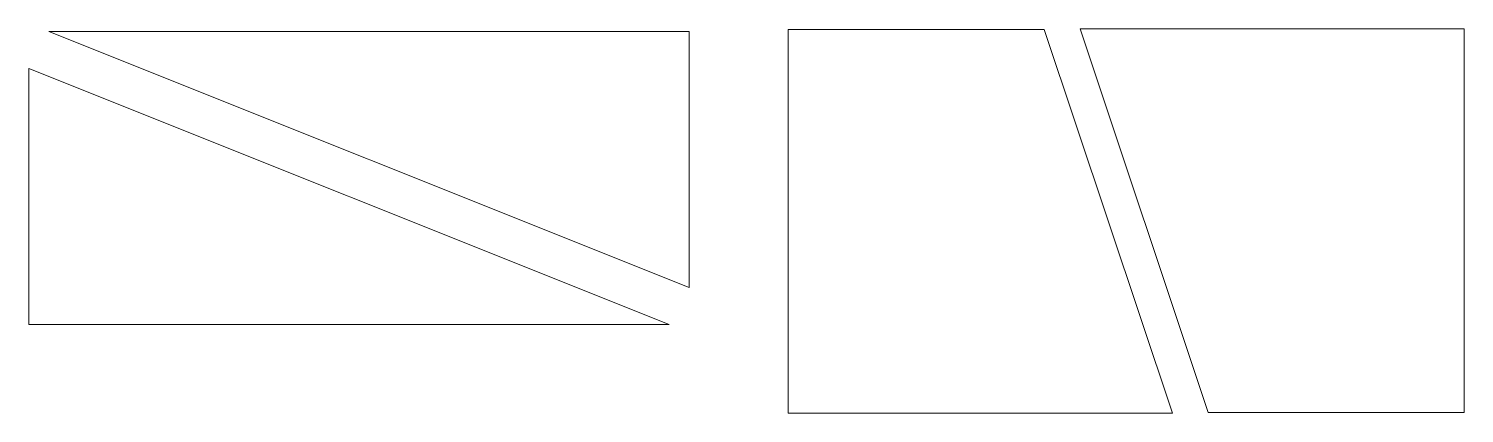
# Model space of a CAD drawing. Header units: inches. Extents: x -3.03 to 1.38, y 2.58 to 3.76.
import ezdxf

# ---------------------------------------------------------------- set-up
doc = ezdxf.new("R2010")
doc.units = ezdxf.units.IN
doc.header["$MEASUREMENT"] = 0
doc.layers.add('Layer 1', color=7, linetype='Continuous')

msp = doc.modelspace()

# ---------------------------------------------------------------- linework, layer by layer
at = {"layer": 'Layer 1', "color": 250, "lineweight": 18}
for points in [[(-1.0049, 2.9669), (-2.9734, 3.7543), (-1.0049, 3.7543), (-1.0049, 2.9669)], [(0.4804, 2.5797), (-0.7007, 2.5797), (-0.7007, 3.7608)], [(0.4804, 2.5797), (0.0867, 3.7608), (-0.7007, 3.7608)], [(0.1965, 3.7629), (1.3776, 3.7629), (1.3776, 2.5818)], [(0.1965, 3.7629), (0.5902, 2.5818), (1.3776, 2.5818)], [(-3.0349, 3.6403), (-1.0664, 2.8529), (-3.0349, 2.8529), (-3.0349, 3.6403)]]:
    msp.add_lwpolyline(points, dxfattribs=at)

doc.saveas('drawing.dxf')
